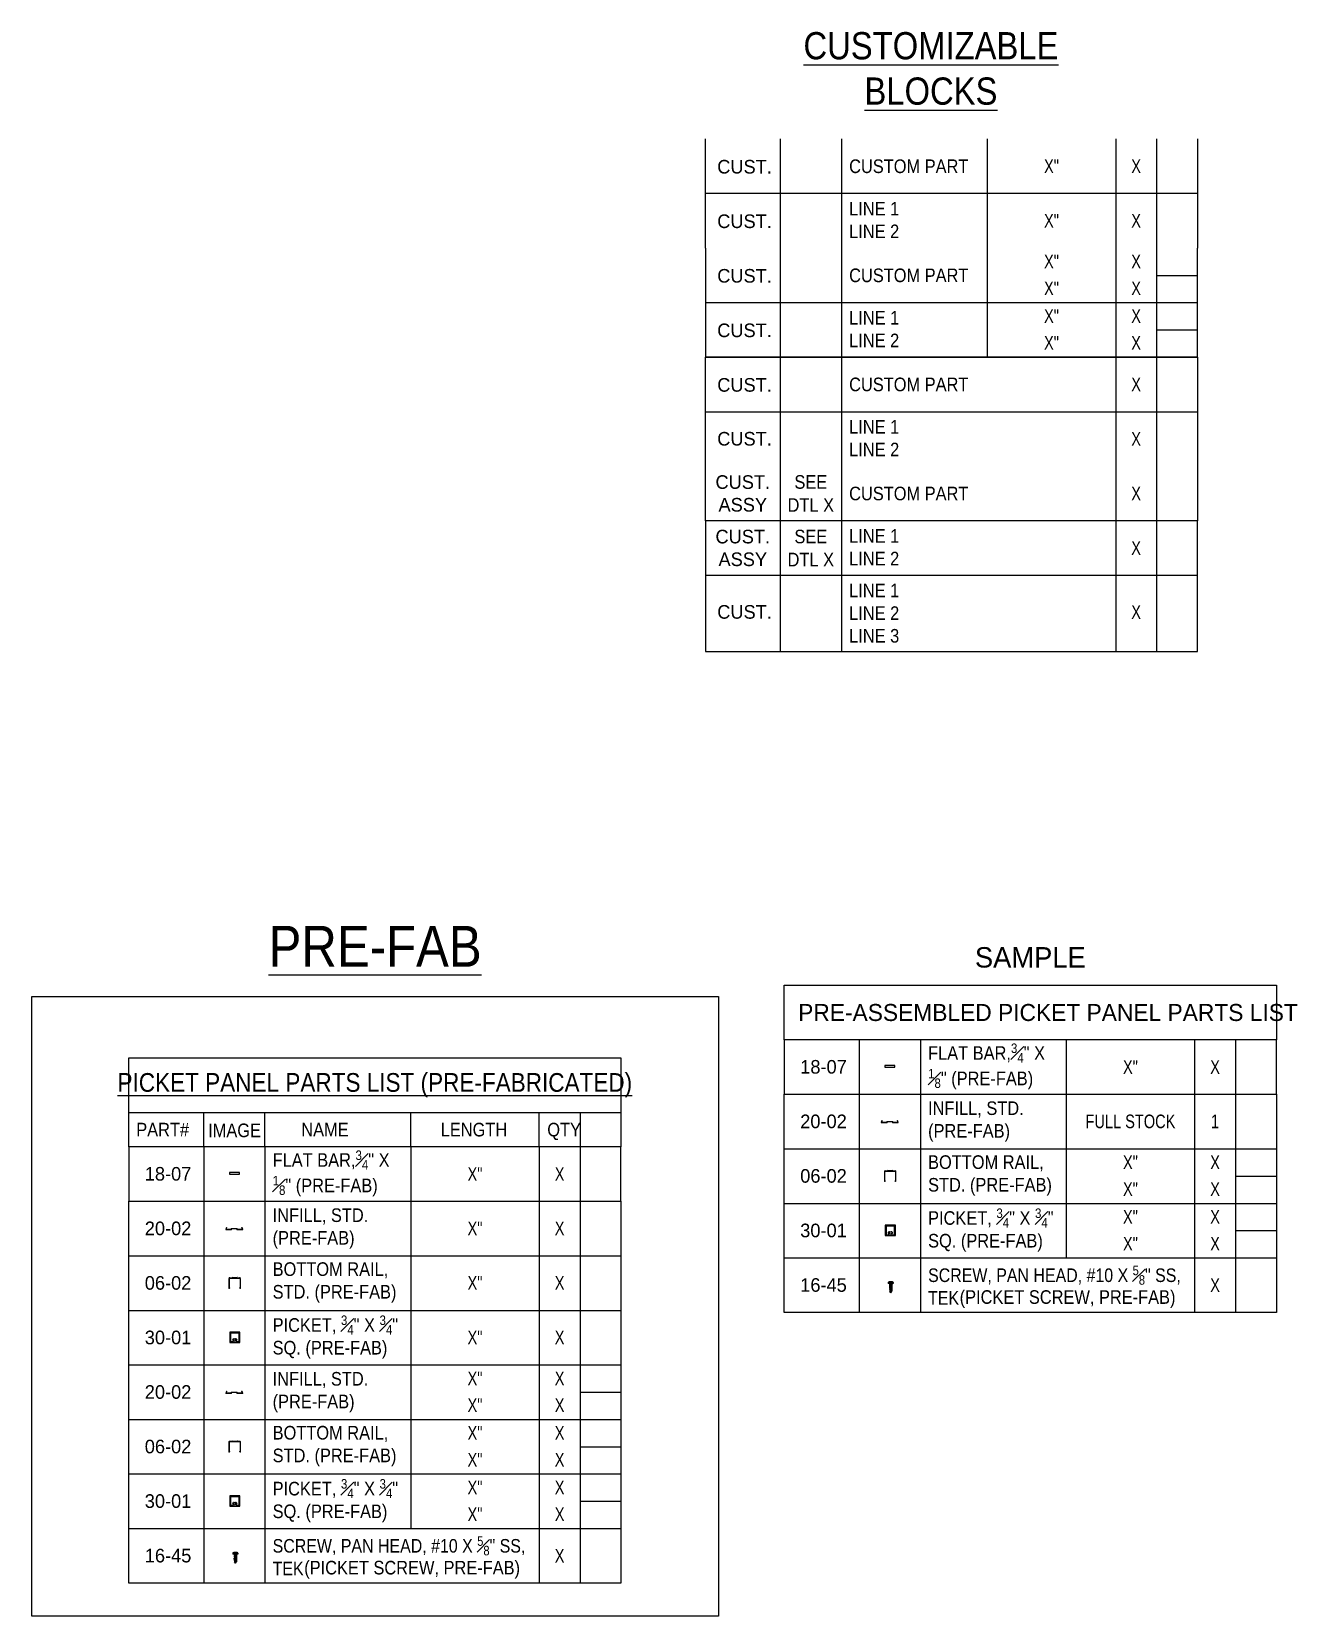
# Model space of a CAD drawing. Header units: inches. Extents: x -333 to 1223, y -450 to 45.
# Drawn here: x 581.6 to 767.4, y -435.5 to -202.7 of the extents above; entities that cross this region are included whole.
import ezdxf
from ezdxf.enums import TextEntityAlignment as Align

# ---------------------------------------------------------------- set-up
doc = ezdxf.new("R2010")
doc.units = ezdxf.units.IN
doc.header["$MEASUREMENT"] = 0
doc.layers.get('Defpoints').update_dxf_attribs({"color": 85})
doc.layers.add('NOTES', color=7, linetype='Continuous')
doc.layers.add('PL', color=252, linetype='Continuous')
doc.styles.add('Schedule', font='GOTHIC.TTF', dxfattribs={"width": 0.9})

# ---------------------------------------------------------------- blocks, each defined once
blk = doc.blocks.new('CUST-1')
for p, q in [((0, -8.01), (0, 0)), ((10.99, 0), (10.99, -8.01)), ((19.99, 0), (19.99, -8.01)), ((41.4, 0), (41.4, -8.01)), ((60.27, 0), (60.27, -8.01)), ((66.27, 0), (66.27, -8.01)), ((72.27, 0), (72.27, -8.01)), ((72.27, -8.01), (0, -8.01))]:
    blk.add_line(p, q)
at = {"layer": 'NOTES', "style": 'Schedule'}
blk.add_text('CUST.', height=2, dxfattribs=at).set_placement((5.76, -4.08), align=Align.MIDDLE_CENTER)
at = {"layer": 'NOTES', "style": 'Schedule', "width": 0.9}
blk.add_attdef('CUST.', text='', height=2, dxfattribs=at).set_placement((21.12, -4.01), align=Align.MIDDLE_LEFT)
at = {"layer": 'NOTES', "style": 'Schedule', "width": 0.8}
for tag, p in [('X', (50.84, -4.01)), ('W', (63.27, -4.01))]:
    blk.add_attdef(tag, text='', height=2, dxfattribs=at).set_placement(p, align=Align.MIDDLE_CENTER)
blk = doc.blocks.new('CUST-3')
for p, q in [((10.99, 0), (10.99, -8.01)), ((19.99, 0), (19.99, -8.01)), ((41.4, 0), (41.4, -8.01)), ((60.27, 0), (60.27, -8.01)), ((66.27, 0), (66.27, -8.01)), ((66.27, -4.01), (72.27, -4.01))]:
    blk.add_line(p, q)
blk.add_lwpolyline([(0, 0), (0, -8.01), (72.27, -8.01), (72.27, 0)])
at = {"layer": 'NOTES', "style": 'Schedule'}
blk.add_text('CUST.', height=2, dxfattribs=at).set_placement((5.76, -4.08), align=Align.MIDDLE_CENTER)
at = {"layer": 'NOTES', "style": 'Schedule', "width": 0.8}
for tag, p in [('X', (50.84, -1.98)), ('W', (63.27, -1.98)), ('Z', (50.84, -5.92)), ('Y', (63.27, -5.92))]:
    blk.add_attdef(tag, text='', height=2, dxfattribs=at).set_placement(p, align=Align.MIDDLE_CENTER)
at = {"layer": 'NOTES', "style": 'Schedule', "width": 0.9}
blk.add_attdef('CUST.', text='', height=2, dxfattribs=at).set_placement((21.12, -4.01), align=Align.MIDDLE_LEFT)
blk = doc.blocks.new('CUST-4')
for p, q in [((10.99, 0), (10.99, -8.01)), ((19.99, 0), (19.99, -8.01)), ((41.4, 0), (41.4, -8.01)), ((60.27, 0), (60.27, -8.01)), ((66.27, 0), (66.27, -8.01)), ((66.27, -4.01), (72.27, -4.01))]:
    blk.add_line(p, q)
blk.add_lwpolyline([(0, 0), (0, -8.01), (72.27, -8.01), (72.27, 0)])
at = {"layer": 'NOTES', "style": 'Schedule'}
blk.add_text('CUST.', height=2, dxfattribs=at).set_placement((5.76, -4.08), align=Align.MIDDLE_CENTER)
at = {"layer": 'NOTES', "style": 'Schedule', "width": 0.9}
for tag, p in [('LINE1', (21.12, -2.23)), ('LINE2', (21.12, -5.56))]:
    blk.add_attdef(tag, text='', height=2, dxfattribs=at).set_placement(p, align=Align.MIDDLE_LEFT)
at = {"layer": 'NOTES', "style": 'Schedule', "width": 0.8}
for tag, p in [('X', (50.84, -1.98)), ('W', (63.27, -1.98)), ('Z', (50.84, -5.92)), ('Y', (63.27, -5.92))]:
    blk.add_attdef(tag, text='', height=2, dxfattribs=at).set_placement(p, align=Align.MIDDLE_CENTER)
blk = doc.blocks.new('CUST-2')
for p, q in [((72.27, 0), (0, 0)), ((0, -8.01), (0, 0)), ((10.99, 0), (10.99, -8.01)), ((19.99, 0), (19.99, -8.01)), ((41.4, 0), (41.4, -8.01)), ((60.27, 0), (60.27, -8.01)), ((66.27, 0), (66.27, -8.01)), ((72.27, 0), (72.27, -8.01))]:
    blk.add_line(p, q)
at = {"layer": 'NOTES', "style": 'Schedule'}
blk.add_text('CUST.', height=2, dxfattribs=at).set_placement((5.76, -4.08), align=Align.MIDDLE_CENTER)
at = {"layer": 'NOTES', "style": 'Schedule', "width": 0.9}
for tag, p in [('LINE1', (21.12, -2.23)), ('LINE2', (21.12, -5.56))]:
    blk.add_attdef(tag, text='', height=2, dxfattribs=at).set_placement(p, align=Align.MIDDLE_LEFT)
at = {"layer": 'NOTES', "style": 'Schedule', "width": 0.8}
for tag, p in [('LEN', (50.84, -4.01)), ('QTY', (63.27, -4.01))]:
    blk.add_attdef(tag, text='', height=2, dxfattribs=at).set_placement(p, align=Align.MIDDLE_CENTER)
blk = doc.blocks.new('CUST-6')
for p, q in [((10.99, 0), (10.99, -8.01)), ((19.99, 0), (19.99, -8.01)), ((60.27, 0), (60.27, -8.01)), ((66.27, 0), (66.27, -8.01))]:
    blk.add_line(p, q)
blk.add_lwpolyline([(0, -8.01), (0, 0), (72.27, 0), (72.27, -8.01)])
at = {"layer": 'NOTES', "style": 'Schedule'}
blk.add_text('CUST.', height=2, dxfattribs=at).set_placement((5.76, -3.98), align=Align.MIDDLE_CENTER)
at = {"layer": 'NOTES', "style": 'Schedule', "width": 0.9}
for tag, p in [('LINE1', (21.12, -2.23)), ('LINE2', (21.12, -5.56))]:
    blk.add_attdef(tag, text='', height=2, dxfattribs=at).set_placement(p, align=Align.MIDDLE_LEFT)
at = {"layer": 'NOTES', "style": 'Schedule', "width": 0.8}
blk.add_attdef('QTY', text='', height=2, dxfattribs=at).set_placement((63.27, -4.01), align=Align.MIDDLE_CENTER)
blk = doc.blocks.new('CUST-5')
for p, q in [((72.27, 0), (0, 0)), ((0, -8.01), (0, 0)), ((10.99, 0), (10.99, -8.01)), ((19.99, 0), (19.99, -8.01)), ((60.27, 0), (60.27, -8.01)), ((66.27, 0), (66.27, -8.01)), ((72.27, 0), (72.27, -8.01))]:
    blk.add_line(p, q)
at = {"layer": 'NOTES', "style": 'Schedule'}
blk.add_text('CUST.', height=2, dxfattribs=at).set_placement((5.76, -4.08), align=Align.MIDDLE_CENTER)
at = {"layer": 'NOTES', "style": 'Schedule', "width": 0.9}
blk.add_attdef('DESC.', text='', height=2, dxfattribs=at).set_placement((21.12, -4.01), align=Align.MIDDLE_LEFT)
at = {"layer": 'NOTES', "style": 'Schedule', "width": 0.8}
blk.add_attdef('QTY', text='', height=2, dxfattribs=at).set_placement((63.27, -4.01), align=Align.MIDDLE_CENTER)
blk = doc.blocks.new('CUSTOM-ASSY-1')
for p, q in [((0, -8.01), (0, 0)), ((10.99, 0), (10.99, -8.01)), ((19.99, 0), (19.99, -8.01)), ((60.27, 0), (60.27, -8.01)), ((66.27, 0), (66.27, -8.01)), ((72.27, 0), (72.27, -8.01)), ((72.27, -8.01), (0, -8.01))]:
    blk.add_line(p, q)
at = {"layer": 'NOTES', "char_height": 2, "attachment_point": 5, "style": 'Schedule'}
for s, insert, width in [('{\\W1;CUST. ASSY}', (5.5, -4.01), 10.9931), ('SEE', (15.49, -2.33), 9)]:
    blk.add_mtext(s, dxfattribs=dict(at, insert=insert, width=width))
at = {"layer": 'NOTES', "style": 'Schedule', "width": 0.9}
blk.add_attdef('CUST.', text='', height=2, dxfattribs=at).set_placement((21.12, -4.01), align=Align.MIDDLE_LEFT)
at = {"layer": 'NOTES', "style": 'Schedule'}
for tag, width, p in [('X', 0.8, (63.27, -4.01)), ('DTL', 0.9, (15.49, -5.7))]:
    blk.add_attdef(tag, text='', height=2, dxfattribs=dict(at, width=width)).set_placement(p, align=Align.MIDDLE_CENTER)
blk = doc.blocks.new('CUSTOM-ASSY-2')
for p, q in [((10.99, 0), (10.99, -8.01)), ((19.99, 0), (19.99, -8.01)), ((60.27, 0), (60.27, -8.01)), ((66.27, 0), (66.27, -8.01))]:
    blk.add_line(p, q)
blk.add_lwpolyline([(0, 0), (0, -8.01), (72.27, -8.01), (72.27, 0)])
at = {"layer": 'NOTES', "char_height": 2, "attachment_point": 5, "style": 'Schedule'}
for s, insert, width in [('{\\W1;CUST. ASSY}', (5.5, -4.01), 10.9931), ('SEE', (15.49, -2.33), 9)]:
    blk.add_mtext(s, dxfattribs=dict(at, insert=insert, width=width))
at = {"layer": 'NOTES', "style": 'Schedule', "width": 0.9}
for tag, p in [('LINE1', (21.12, -2.23)), ('LINE2', (21.12, -5.56))]:
    blk.add_attdef(tag, text='', height=2, dxfattribs=at).set_placement(p, align=Align.MIDDLE_LEFT)
at = {"layer": 'NOTES', "style": 'Schedule'}
for tag, width, p in [('X', 0.8, (63.27, -4.01)), ('DTL', 0.9, (15.49, -5.7))]:
    blk.add_attdef(tag, text='', height=2, dxfattribs=dict(at, width=width)).set_placement(p, align=Align.MIDDLE_CENTER)
blk = doc.blocks.new('CUST-7_3 LINES')
for p, q in [((10.99, 0), (10.99, -11.19)), ((19.99, 0), (19.99, -11.19)), ((60.27, 0), (60.27, -11.19)), ((66.27, 0), (66.27, -11.19))]:
    blk.add_line(p, q)
blk.add_lwpolyline([(0, 0), (0, -11.19), (72.27, -11.19), (72.27, 0)])
at = {"layer": 'NOTES', "style": 'Schedule'}
blk.add_text('CUST.', height=2, dxfattribs=at).set_placement((5.76, -5.38), align=Align.MIDDLE_CENTER)
at = {"layer": 'NOTES', "style": 'Schedule', "width": 0.9}
for tag, p in [('LINE1', (21.12, -2.23)), ('LINE2', (21.12, -5.56)), ('LINE3', (21.12, -8.89))]:
    blk.add_attdef(tag, text='', height=2, dxfattribs=at).set_placement(p, align=Align.MIDDLE_LEFT)
at = {"layer": 'NOTES', "style": 'Schedule', "width": 0.8}
blk.add_attdef('X', text='', height=2, dxfattribs=at).set_placement((63.27, -5.41), align=Align.MIDDLE_CENTER)
blk = doc.blocks.new('06-02-BLOCK-2-PRE-FAB')
for p, q in [((10.99, 0), (10.99, -8.01)), ((19.99, 0), (19.99, -8.01)), ((41.4, 0), (41.4, -8.01)), ((60.27, 0), (60.27, -8.01)), ((66.27, 0), (66.27, -8.01)), ((66.27, -4.01), (72.27, -4.01))]:
    blk.add_line(p, q)
blk.add_lwpolyline([(0, -8.01), (0, 0), (72.27, 0), (72.27, -8.01)])
at = {"lineweight": 0}
blk.add_lwpolyline([(15.18, -3.18, -0.414214), (15.17, -3.17), (15.17, -3.13, 0.472266), (15.16, -3.12), (14.8, -3.19, 0.358451), (14.7, -3.31), (14.7, -4.05), (14.71, -4.06), (14.7, -4.08), (14.7, -4.81), (14.76, -4.81, 0.57735), (14.77, -4.8), (14.75, -4.77, -0.57735), (14.76, -4.75), (14.82, -4.75, 1), (14.82, -4.7), (14.78, -4.7, -0.414214), (14.77, -4.69), (14.77, -3.32, -0.414214), (14.78, -3.31), (16.33, -3.31), (16.33, -4.69, -0.414214), (16.32, -4.7), (16.28, -4.7, 1), (16.28, -4.75), (16.34, -4.75, -0.57735), (16.35, -4.77), (16.33, -4.8, 0.57735), (16.34, -4.81), (16.4, -4.81), (16.4, -4.08), (16.39, -4.06), (16.4, -4.05), (16.4, -3.31, 0.358451), (16.3, -3.19), (15.94, -3.12, 0.472266), (15.93, -3.13), (15.93, -3.17, -0.414214), (15.92, -3.18)], format="xyb", close=True, dxfattribs=at)
at = {"layer": 'NOTES', "style": 'Schedule'}
blk.add_text('06-02', height=2, dxfattribs=at).set_placement((5.76, -3.98), align=Align.MIDDLE_CENTER)
at = {"layer": 'NOTES', "insert": (21.12, -3.92), "char_height": 2, "width": 20.2828, "attachment_point": 4, "style": 'Schedule'}
blk.add_mtext('BOTTOM RAIL, STD. (PRE-FAB)', dxfattribs=at)
at = {"layer": 'NOTES', "style": 'Schedule', "width": 0.8}
for tag, p in [('LEN', (50.84, -1.98)), ('QTY', (63.27, -1.98)), ('LEN2', (50.84, -5.92)), ('QTY2', (63.27, -5.92))]:
    blk.add_attdef(tag, text='', height=2, dxfattribs=at).set_placement(p, align=Align.MIDDLE_CENTER)
blk = doc.blocks.new('30-01-BLOCK-2-PRE-FAB')
for p, q in [((10.99, 0), (10.99, -8.01)), ((19.99, 0), (19.99, -8.01)), ((41.4, 0), (41.4, -8.01)), ((60.27, 0), (60.27, -8.01)), ((66.27, 0), (66.27, -8.01)), ((66.27, -4.01), (72.27, -4.01))]:
    blk.add_line(p, q)
blk.add_lwpolyline([(0, -8.01), (0, 0), (72.27, 0), (72.27, -8.01)])
blk.add_lwpolyline([(16.32, -4.72), (16.32, -3.22), (14.82, -3.22), (14.82, -4.72)], close=True)
blk.add_lwpolyline([(15.77, -4.54, 0.652605), (15.8, -4.6), (16.2, -4.6), (16.2, -3.34), (14.94, -3.34), (14.94, -4.6), (15.33, -4.6, 0.652605), (15.36, -4.54, -0.404215), (15.37, -4.15, -1), (15.45, -4.23, 2.445695), (15.68, -4.23, -1), (15.76, -4.15, -0.404215)], format="xyb", close=True)
at = {"layer": 'NOTES', "style": 'Schedule'}
blk.add_text('30-01', height=2, dxfattribs=at).set_placement((5.76, -3.98), align=Align.MIDDLE_CENTER)
at = {"layer": 'NOTES', "insert": (21.12, -3.92), "char_height": 2, "width": 20.2828, "attachment_point": 4, "style": 'Schedule'}
blk.add_mtext('\\A1;PICKET, {\\H0.7x;\\S3#4;\\H1.4286x;" X \\H0.7x;\\S3#4;\\H1.4286x;" SQ. (PRE-FAB)}', dxfattribs=at)
at = {"layer": 'NOTES', "style": 'Schedule', "width": 0.8}
for tag, p in [('LEN', (50.84, -1.98)), ('QTY', (63.27, -1.98)), ('LEN2', (50.84, -5.92)), ('QTY2', (63.27, -5.92))]:
    blk.add_attdef(tag, text='', height=2, dxfattribs=at).set_placement(p, align=Align.MIDDLE_CENTER)
blk = doc.blocks.new('18-07-BLOCK-1-PRE-FAB')
for p, q in [((10.99, 0), (10.99, -8.01)), ((19.99, 0), (19.99, -8.01)), ((41.4, 0), (41.4, -8.01)), ((60.27, 0), (60.27, -8.01)), ((66.27, 0), (66.27, -8.01))]:
    blk.add_line(p, q)
blk.add_lwpolyline([(72.27, -8.01), (72.27, 0), (0, 0), (0, -8.01)])
blk.add_lwpolyline([(14.76, -4.04), (16.26, -4.04), (16.26, -3.79), (14.76, -3.79)], close=True)
at = {"layer": 'NOTES', "style": 'Schedule'}
blk.add_text('18-07', height=2, dxfattribs=at).set_placement((5.76, -3.98), align=Align.MIDDLE_CENTER)
at = {"layer": 'NOTES', "insert": (21.12, -3.92), "char_height": 2, "width": 20.2828, "attachment_point": 4, "style": 'Schedule'}
blk.add_mtext('\\A1;FLAT BAR,{\\H0.7x;\\S3#4;\\H1.4286x;" X \\H0.7x;\\S1#8;\\H1.4286x;" (PRE-FAB)}', dxfattribs=at)
at = {"layer": 'NOTES', "style": 'Schedule', "width": 0.8}
for tag, p in [('LEN', (50.84, -4.01)), ('QTY', (63.27, -4.01))]:
    blk.add_attdef(tag, text='', height=2, dxfattribs=at).set_placement(p, align=Align.MIDDLE_CENTER)
blk = doc.blocks.new('20-02-BLOCK-2-PRE-FAB')
for p, q in [((10.99, 0), (10.99, -8.01)), ((19.99, 0), (19.99, -8.01)), ((41.4, 0), (41.4, -8.01)), ((60.27, 0), (60.27, -8.01)), ((66.27, 0), (66.27, -8.01)), ((66.27, -4.01), (72.27, -4.01))]:
    blk.add_line(p, q)
blk.add_lwpolyline([(0, -8.01), (0, 0), (72.27, 0), (72.27, -8.01)])
at = {"lineweight": 0}
blk.add_lwpolyline([(14.36, -3.99, -0.131652), (14.36, -3.98), (14.4, -3.91, 0.57735), (14.37, -3.87), (14.37, -3.87, 0.267949), (14.35, -3.88), (14.25, -4.05, 0.131652), (14.25, -4.06), (14.25, -4.06, 0.414214), (14.26, -4.07), (14.27, -4.07, -0.414214), (14.3, -4.1), (14.3, -4.1, -0.414214), (14.27, -4.13), (14.26, -4.13, 0.414214), (14.23, -4.16), (14.23, -4.16, 0.414214), (14.26, -4.19), (15.09, -4.19, 0.414214), (15.1, -4.18), (15.1, -4.07, -0.414214), (15.11, -4.06), (15.47, -4.06), (15.48, -4.05), (15.47, -4.06), (15.48, -4.05), (15.5, -4.06), (15.48, -4.05), (15.5, -4.06), (15.86, -4.06, -0.414214), (15.87, -4.07), (15.87, -4.18, 0.414214), (15.88, -4.19), (16.71, -4.19, 0.414214), (16.74, -4.16), (16.74, -4.16, 0.414214), (16.71, -4.13), (16.7, -4.13, -0.414214), (16.67, -4.1), (16.67, -4.1, -0.414214), (16.7, -4.07), (16.71, -4.07, 0.414214), (16.72, -4.06), (16.72, -4.06, 0.131652), (16.72, -4.05), (16.62, -3.88, 0.267949), (16.6, -3.87), (16.59, -3.87, 0.57735), (16.57, -3.91), (16.61, -3.98, -0.127612), (16.61, -3.99), (16.61, -4.11, -0.414214), (16.6, -4.12), (15.94, -4.12, -0.414214), (15.93, -4.11), (15.93, -4, 0.414214), (15.92, -3.99), (15.41, -3.99), (15.41, -3.99, 1), (15.4, -3.99), (15.4, -3.99, 1), (15.39, -3.99), (15.39, -3.99), (15.05, -3.99, 0.414214), (15.04, -4), (15.04, -4.11, -0.414214), (15.03, -4.12), (14.37, -4.12, -0.414214), (14.36, -4.11), (14.36, -3.99, -0.131652), (14.36, -3.98)], format="xyb", dxfattribs=at)
at = {"layer": 'NOTES', "style": 'Schedule'}
blk.add_text('20-02', height=2, dxfattribs=at).set_placement((5.76, -3.98), align=Align.MIDDLE_CENTER)
at = {"layer": 'NOTES', "insert": (21.12, -4.01), "char_height": 2, "width": 16.7068, "attachment_point": 4, "style": 'Schedule'}
blk.add_mtext('INFILL, STD. (PRE-FAB)', dxfattribs=at)
at = {"layer": 'NOTES', "style": 'Schedule', "width": 0.8}
for tag, p in [('LEN', (50.84, -1.98)), ('QTY', (63.27, -1.98)), ('LEN2', (50.84, -5.92)), ('QTY2', (63.27, -5.92))]:
    blk.add_attdef(tag, text='', height=2, dxfattribs=at).set_placement(p, align=Align.MIDDLE_CENTER)
blk = doc.blocks.new('20-02-BLOCK-1-PRE-FAB')
for p, q in [((10.99, 0), (10.99, -8.01)), ((19.99, 0), (19.99, -8.01)), ((41.4, 0), (41.4, -8.01)), ((60.27, 0), (60.27, -8.01)), ((66.27, 0), (66.27, -8.01))]:
    blk.add_line(p, q)
blk.add_lwpolyline([(0, -8.01), (0, 0), (72.27, 0), (72.27, -8.01)])
at = {"lineweight": 0}
blk.add_lwpolyline([(14.36, -3.99, -0.131652), (14.36, -3.98), (14.4, -3.91, 0.57735), (14.37, -3.87), (14.37, -3.87, 0.267949), (14.35, -3.88), (14.25, -4.05, 0.131652), (14.25, -4.06), (14.25, -4.06, 0.414214), (14.26, -4.07), (14.27, -4.07, -0.414214), (14.3, -4.1), (14.3, -4.1, -0.414214), (14.27, -4.13), (14.26, -4.13, 0.414214), (14.23, -4.16), (14.23, -4.16, 0.414214), (14.26, -4.19), (15.09, -4.19, 0.414214), (15.1, -4.18), (15.1, -4.07, -0.414214), (15.11, -4.06), (15.47, -4.06), (15.48, -4.05), (15.47, -4.06), (15.48, -4.05), (15.5, -4.06), (15.48, -4.05), (15.5, -4.06), (15.86, -4.06, -0.414214), (15.87, -4.07), (15.87, -4.18, 0.414214), (15.88, -4.19), (16.71, -4.19, 0.414214), (16.74, -4.16), (16.74, -4.16, 0.414214), (16.71, -4.13), (16.7, -4.13, -0.414214), (16.67, -4.1), (16.67, -4.1, -0.414214), (16.7, -4.07), (16.71, -4.07, 0.414214), (16.72, -4.06), (16.72, -4.06, 0.131652), (16.72, -4.05), (16.62, -3.88, 0.267949), (16.6, -3.87), (16.59, -3.87, 0.57735), (16.57, -3.91), (16.61, -3.98, -0.127612), (16.61, -3.99), (16.61, -4.11, -0.414214), (16.6, -4.12), (15.94, -4.12, -0.414214), (15.93, -4.11), (15.93, -4, 0.414214), (15.92, -3.99), (15.41, -3.99), (15.41, -3.99, 1), (15.4, -3.99), (15.4, -3.99, 1), (15.39, -3.99), (15.39, -3.99), (15.05, -3.99, 0.414214), (15.04, -4), (15.04, -4.11, -0.414214), (15.03, -4.12), (14.37, -4.12, -0.414214), (14.36, -4.11), (14.36, -3.99, -0.131652), (14.36, -3.98)], format="xyb", dxfattribs=at)
at = {"layer": 'NOTES', "style": 'Schedule'}
blk.add_text('20-02', height=2, dxfattribs=at).set_placement((5.76, -3.98), align=Align.MIDDLE_CENTER)
at = {"layer": 'NOTES', "insert": (21.12, -4.01), "char_height": 2, "width": 16.7068, "attachment_point": 4, "style": 'Schedule'}
blk.add_mtext('INFILL, STD. (PRE-FAB)', dxfattribs=at)
at = {"layer": 'NOTES', "style": 'Schedule', "width": 0.8}
for tag, p in [('LEN', (50.84, -3.98)), ('QTY', (63.27, -3.98))]:
    blk.add_attdef(tag, text='', height=2, dxfattribs=at).set_placement(p, align=Align.MIDDLE_CENTER)
blk = doc.blocks.new('06-02-BLOCK-1-PRE-FAB')
for p, q in [((10.99, 0), (10.99, -8.01)), ((19.99, 0), (19.99, -8.01)), ((41.4, 0), (41.4, -8.01)), ((60.27, 0), (60.27, -8.01)), ((66.27, 0), (66.27, -8.01))]:
    blk.add_line(p, q)
blk.add_lwpolyline([(0, -8.01), (0, 0), (72.27, 0), (72.27, -8.01)])
at = {"lineweight": 0}
blk.add_lwpolyline([(15.18, -3.18, -0.414214), (15.17, -3.17), (15.17, -3.13, 0.472266), (15.16, -3.12), (14.8, -3.19, 0.358451), (14.7, -3.31), (14.7, -4.05), (14.71, -4.06), (14.7, -4.08), (14.7, -4.81), (14.76, -4.81, 0.57735), (14.77, -4.8), (14.75, -4.77, -0.57735), (14.76, -4.75), (14.82, -4.75, 1), (14.82, -4.7), (14.78, -4.7, -0.414214), (14.77, -4.69), (14.77, -3.32, -0.414214), (14.78, -3.31), (16.33, -3.31), (16.33, -4.69, -0.414214), (16.32, -4.7), (16.28, -4.7, 1), (16.28, -4.75), (16.34, -4.75, -0.57735), (16.35, -4.77), (16.33, -4.8, 0.57735), (16.34, -4.81), (16.4, -4.81), (16.4, -4.08), (16.39, -4.06), (16.4, -4.05), (16.4, -3.31, 0.358451), (16.3, -3.19), (15.94, -3.12, 0.472266), (15.93, -3.13), (15.93, -3.17, -0.414214), (15.92, -3.18)], format="xyb", close=True, dxfattribs=at)
at = {"layer": 'NOTES', "style": 'Schedule'}
blk.add_text('06-02', height=2, dxfattribs=at).set_placement((5.76, -3.98), align=Align.MIDDLE_CENTER)
at = {"layer": 'NOTES', "insert": (21.12, -3.92), "char_height": 2, "width": 20.2828, "attachment_point": 4, "style": 'Schedule'}
blk.add_mtext('BOTTOM RAIL, STD. (PRE-FAB)', dxfattribs=at)
at = {"layer": 'NOTES', "style": 'Schedule', "width": 0.8}
for tag, p in [('LEN', (50.84, -3.98)), ('QTY', (63.27, -3.98))]:
    blk.add_attdef(tag, text='', height=2, dxfattribs=at).set_placement(p, align=Align.MIDDLE_CENTER)
blk = doc.blocks.new('30-01-BLOCK-1-PRE-FAB')
for p, q in [((10.99, 0), (10.99, -8.01)), ((19.99, 0), (19.99, -8.01)), ((41.4, 0), (41.4, -8.01)), ((60.27, 0), (60.27, -8.01)), ((66.27, 0), (66.27, -8.01))]:
    blk.add_line(p, q)
blk.add_lwpolyline([(0, -8.01), (0, 0), (72.27, 0), (72.27, -8.01)])
blk.add_lwpolyline([(16.32, -4.72), (16.32, -3.22), (14.82, -3.22), (14.82, -4.72)], close=True)
blk.add_lwpolyline([(15.77, -4.54, 0.652605), (15.8, -4.6), (16.2, -4.6), (16.2, -3.34), (14.94, -3.34), (14.94, -4.6), (15.33, -4.6, 0.652605), (15.36, -4.54, -0.404215), (15.37, -4.15, -1), (15.45, -4.23, 2.445695), (15.68, -4.23, -1), (15.76, -4.15, -0.404215)], format="xyb", close=True)
at = {"layer": 'NOTES', "style": 'Schedule'}
blk.add_text('30-01', height=2, dxfattribs=at).set_placement((5.76, -3.98), align=Align.MIDDLE_CENTER)
at = {"layer": 'NOTES', "insert": (21.12, -3.92), "char_height": 2, "width": 20.2828, "attachment_point": 4, "style": 'Schedule'}
blk.add_mtext('\\A1;PICKET, {\\H0.7x;\\S3#4;\\H1.4286x;" X \\H0.7x;\\S3#4;\\H1.4286x;" SQ. (PRE-FAB)}', dxfattribs=at)
at = {"layer": 'NOTES', "style": 'Schedule', "width": 0.8}
for tag, p in [('LEN', (50.84, -3.98)), ('QTY', (63.27, -3.98))]:
    blk.add_attdef(tag, text='', height=2, dxfattribs=at).set_placement(p, align=Align.MIDDLE_CENTER)
blk = doc.blocks.new('16-45-BLOCK-1')
for p, q in [((10.99, 0), (10.99, -8.01)), ((19.99, 0), (19.99, -8.01)), ((60.27, 0), (60.27, -8.01)), ((66.27, 0), (66.27, -8.01)), ((15.28, -3.6), (16.01, -3.6)), ((15.28, -3.6), (15.28, -3.77)), ((16.01, -3.77), (15.28, -3.77)), ((15.99, -3.57), (15.3, -3.57)), ((15.46, -3.77), (15.51, -3.8)), ((15.51, -3.8), (15.51, -3.77)), ((15.51, -3.8), (15.51, -3.86)), ((15.51, -3.92), (15.51, -3.98)), ((15.51, -4.04), (15.51, -4.1)), ((15.51, -4.16), (15.51, -4.22)), ((15.51, -4.28), (15.51, -4.34)), ((15.51, -4.4), (15.51, -4.46)), ((15.51, -4.52), (15.51, -4.58)), ((15.51, -4.64), (15.51, -4.91)), ((15.52, -3.51), (15.52, -3.5)), ((15.77, -3.5), (15.77, -3.51)), ((15.79, -3.77), (15.79, -3.8)), ((15.79, -3.86), (15.79, -3.92)), ((15.79, -3.98), (15.79, -4.05)), ((15.79, -4.1), (15.79, -4.17)), ((15.79, -4.22), (15.79, -4.29)), ((15.79, -4.34), (15.79, -4.41)), ((15.79, -4.46), (15.79, -4.53)), ((15.79, -4.58), (15.79, -4.65)), ((16.01, -3.6), (16.01, -3.77)), ((15.59, -4.91), (15.51, -4.91)), ((15.65, -5.11), (15.51, -4.91)), ((15.59, -4.91), (15.65, -5.11)), ((15.65, -5.11), (15.65, -4.67)), ((15.65, -5.11), (15.77, -4.91)), ((15.65, -5.11), (15.79, -4.91)), ((15.79, -4.91), (15.77, -4.91)), ((15.79, -4.69), (15.79, -4.91))]:
    blk.add_line(p, q)
blk.add_lwpolyline([(0, -8.01), (0, 0), (72.27, 0), (72.27, -8.01)], close=True)
for centre, radius, start, end in [((15.32, -3.6), 0.04, 114.5817, 180), ((15.65, -4.32), 0.826, 98.7033, 114.5817), ((15.65, -4.32), 0.817, 90, 98.8055), ((15.65, -4.32), 0.817, 81.1945, 90), ((15.65, -4.32), 0.826, 65.4183, 81.2967), ((15.97, -3.6), 0.04, 0, 65.4183)]:
    blk.add_arc(centre, radius, start, end)
for points, weights, degree in [([(15.46, -3.77), (15.46, -3.77), (15.46, -3.77)], [1, 0.977640252472, 0.962743984196], 2), ([(15.64, -4.71), (15.62, -4.77), (15.61, -4.84), (15.59, -4.91)], [1, 0.991735716895, 0.991735716895, 1], 3), ([(15.65, -4.67), (15.65, -4.68), (15.64, -4.69), (15.64, -4.7)], [1, 0.999833661376, 0.999833661376, 1], 3), ([(15.69, -4.69), (15.68, -4.68), (15.66, -4.67), (15.65, -4.67)], [1, 0.995504526106, 0.995504526106, 1], 3), ([(15.65, -4.67), (15.65, -4.67), (15.65, -4.67), (15.65, -4.67)], [1, 0.999830949841, 0.999830949841, 1], 3), ([(15.65, -4.67), (15.65, -4.67), (15.65, -4.67), (15.65, -4.67)], [1, 0.999999933557, 0.999999933557, 1], 3), ([(15.77, -4.91), (15.76, -4.82), (15.73, -4.75), (15.7, -4.71)], [1, 0.959782211939, 0.959782211939, 1], 3)]:
    blk.add_rational_spline(points, weights, degree=degree)
for points in [[(15.51, -3.8), (15.49, -3.79), (15.48, -3.78), (15.46, -3.77)], [(15.46, -3.89), (15.48, -3.88), (15.49, -3.87), (15.51, -3.86)], [(15.51, -3.92), (15.49, -3.91), (15.48, -3.9), (15.46, -3.9)], [(15.46, -4.01), (15.48, -4), (15.49, -3.99), (15.51, -3.98)], [(15.51, -4.04), (15.49, -4.04), (15.48, -4.03), (15.46, -4.02)], [(15.46, -4.13), (15.48, -4.12), (15.49, -4.11), (15.51, -4.1)], [(15.51, -4.16), (15.49, -4.16), (15.48, -4.15), (15.46, -4.14)], [(15.46, -4.25), (15.48, -4.24), (15.49, -4.23), (15.51, -4.22)], [(15.51, -4.28), (15.49, -4.28), (15.48, -4.27), (15.46, -4.26)], [(15.46, -4.37), (15.48, -4.36), (15.49, -4.35), (15.51, -4.34)], [(15.51, -4.4), (15.49, -4.4), (15.48, -4.39), (15.46, -4.38)], [(15.46, -4.49), (15.48, -4.48), (15.49, -4.47), (15.51, -4.46)], [(15.51, -4.52), (15.49, -4.52), (15.48, -4.51), (15.46, -4.5)], [(15.46, -4.61), (15.48, -4.6), (15.49, -4.59), (15.51, -4.58)], [(15.51, -4.64), (15.49, -4.64), (15.48, -4.63), (15.46, -4.62)], [(15.83, -3.84), (15.82, -3.84), (15.8, -3.85), (15.78, -3.86)], [(15.83, -3.96), (15.82, -3.97), (15.8, -3.98), (15.78, -3.99)], [(15.83, -4.08), (15.82, -4.09), (15.8, -4.1), (15.78, -4.11)], [(15.83, -4.2), (15.82, -4.21), (15.8, -4.22), (15.78, -4.23)], [(15.83, -4.32), (15.82, -4.33), (15.8, -4.34), (15.78, -4.35)], [(15.83, -4.44), (15.82, -4.45), (15.8, -4.46), (15.78, -4.47)], [(15.83, -4.56), (15.82, -4.57), (15.8, -4.58), (15.78, -4.59)], [(15.79, -3.8), (15.8, -3.81), (15.82, -3.82), (15.83, -3.83)], [(15.79, -3.92), (15.8, -3.93), (15.82, -3.94), (15.83, -3.95)], [(15.79, -4.04), (15.8, -4.05), (15.82, -4.06), (15.83, -4.07)], [(15.79, -4.16), (15.8, -4.17), (15.82, -4.18), (15.83, -4.19)], [(15.79, -4.28), (15.8, -4.29), (15.82, -4.3), (15.83, -4.31)], [(15.79, -4.4), (15.8, -4.41), (15.82, -4.42), (15.83, -4.43)], [(15.79, -4.52), (15.8, -4.53), (15.82, -4.54), (15.83, -4.55)], [(15.79, -4.65), (15.8, -4.66), (15.81, -4.66), (15.82, -4.67)], [(15.63, -4.71), (15.63, -4.7), (15.64, -4.7), (15.64, -4.7)], [(15.64, -4.71), (15.64, -4.71), (15.63, -4.71), (15.63, -4.71)], [(15.69, -4.69), (15.7, -4.69), (15.72, -4.69), (15.74, -4.69)], [(15.74, -4.69), (15.73, -4.7), (15.71, -4.7), (15.7, -4.71)], [(15.82, -4.68), (15.81, -4.68), (15.8, -4.69), (15.79, -4.7)]]:
    blk.add_open_spline(points, degree=3)
for points, weights, knots in [([(15.83, -3.83), (15.84, -3.83), (15.84, -3.83), (15.84, -3.84), (15.74, -3.85), (15.65, -3.86), (15.55, -3.87), (15.46, -3.88), (15.46, -3.89), (15.46, -3.89), (15.46, -3.9)], [0.962743984196, 0.977640252472, 1, 0.866025403784, 1, 0.866025403784, 1, 0.866025403784, 1, 0.977640252472, 0.962743984196], [0.63354554, 0.63354554, 0.63354554, 0.63461538, 0.63461538, 0.64102564, 0.64102564, 0.6474359, 0.6474359, 0.65384615, 0.65384615, 0.654916, 0.654916, 0.654916]), ([(15.83, -3.95), (15.84, -3.95), (15.84, -3.95), (15.84, -3.96), (15.74, -3.97), (15.65, -3.98), (15.55, -3.99), (15.46, -4), (15.46, -4.01), (15.46, -4.02), (15.46, -4.02)], [0.962743984196, 0.977640252472, 1, 0.866025403784, 1, 0.866025403784, 1, 0.866025403784, 1, 0.977640252472, 0.962743984196], [0.74893016, 0.74893016, 0.74893016, 0.75, 0.75, 0.75641026, 0.75641026, 0.76282051, 0.76282051, 0.76923077, 0.76923077, 0.77030061, 0.77030061, 0.77030061]), ([(15.83, -4.07), (15.84, -4.07), (15.84, -4.07), (15.84, -4.08), (15.74, -4.09), (15.65, -4.1), (15.55, -4.11), (15.46, -4.12), (15.46, -4.13), (15.46, -4.14), (15.46, -4.14)], [0.962743984194, 0.977640252471, 1, 0.866025403784, 1, 0.866025403784, 1, 0.866025403784, 1, 0.977640252472, 0.962743984196], [0.7873917, 0.7873917, 0.7873917, 0.78846154, 0.78846154, 0.79487179, 0.79487179, 0.80128205, 0.80128205, 0.80769231, 0.80769231, 0.80876215, 0.80876215, 0.80876215]), ([(15.83, -4.19), (15.84, -4.19), (15.84, -4.19), (15.84, -4.2), (15.74, -4.21), (15.65, -4.22), (15.55, -4.23), (15.46, -4.24), (15.46, -4.25), (15.46, -4.26), (15.46, -4.26)], [0.962743984196, 0.977640252472, 1, 0.866025403784, 1, 0.866025403784, 1, 0.866025403784, 1, 0.977640252472, 0.962743984196], [0.82585323, 0.82585323, 0.82585323, 0.82692308, 0.82692308, 0.83333333, 0.83333333, 0.83974359, 0.83974359, 0.84615385, 0.84615385, 0.84722369, 0.84722369, 0.84722369]), ([(15.83, -4.31), (15.84, -4.31), (15.84, -4.31), (15.84, -4.32), (15.74, -4.33), (15.65, -4.34), (15.55, -4.35), (15.46, -4.36), (15.46, -4.37), (15.46, -4.38), (15.46, -4.38)], [0.962743984196, 0.977640252472, 1, 0.866025403784, 1, 0.866025403784, 1, 0.866025403784, 1, 0.977640252469, 0.962743984191], [0.86431477, 0.86431477, 0.86431477, 0.86538462, 0.86538462, 0.87179487, 0.87179487, 0.87820513, 0.87820513, 0.88461538, 0.88461538, 0.88568523, 0.88568523, 0.88568523]), ([(15.83, -4.43), (15.84, -4.43), (15.84, -4.43), (15.84, -4.44), (15.74, -4.45), (15.65, -4.46), (15.55, -4.47), (15.46, -4.48), (15.46, -4.49), (15.46, -4.5), (15.46, -4.5)], [0.962743984196, 0.977640252472, 1, 0.866025403784, 1, 0.866025403784, 1, 0.866025403784, 1, 0.977640252472, 0.962743984196], [0.90277631, 0.90277631, 0.90277631, 0.90384615, 0.90384615, 0.91025641, 0.91025641, 0.91666667, 0.91666667, 0.92307692, 0.92307692, 0.92414677, 0.92414677, 0.92414677]), ([(15.83, -4.55), (15.84, -4.55), (15.84, -4.55), (15.84, -4.56), (15.74, -4.57), (15.65, -4.58), (15.55, -4.59), (15.46, -4.6), (15.46, -4.61), (15.46, -4.62), (15.46, -4.62)], [0.962743984196, 0.977640252472, 1, 0.866025403784, 1, 0.866025403784, 1, 0.866025403784, 1, 0.97764025247, 0.962743984193], [0.94123785, 0.94123785, 0.94123785, 0.94230769, 0.94230769, 0.94871795, 0.94871795, 0.95512821, 0.95512821, 0.96153846, 0.96153846, 0.9626083, 0.9626083, 0.9626083]), ([(15.65, -3.83), (15.61, -3.84), (15.58, -3.84), (15.52, -3.85), (15.51, -3.86)], [0.933012701892, 0.933012701892, 1, 0.896179909562, 0.953265117337], [0.644230769, 0.644230769, 0.644230769, 0.647435897, 0.647435897, 0.652403357, 0.652403357, 0.652403357]), ([(15.65, -3.89), (15.61, -3.9), (15.58, -3.9), (15.51, -3.91), (15.51, -3.92)], [0.933012701892, 0.933012701892, 1, 0.866025403784, 1], [0.644230769, 0.644230769, 0.644230769, 0.647435897, 0.647435897, 0.653846154, 0.653846154, 0.653846154]), ([(15.65, -3.96), (15.61, -3.96), (15.58, -3.97), (15.52, -3.97), (15.51, -3.98)], [0.933012701892, 0.933012701892, 1, 0.896179909562, 0.953265117337], [0.759615385, 0.759615385, 0.759615385, 0.762820513, 0.762820513, 0.767787972, 0.767787972, 0.767787972]), ([(15.65, -4.01), (15.61, -4.02), (15.58, -4.02), (15.51, -4.03), (15.51, -4.04)], [0.933012701892, 0.933012701892, 1, 0.866025403784, 1], [0.759615385, 0.759615385, 0.759615385, 0.762820513, 0.762820513, 0.769230769, 0.769230769, 0.769230769]), ([(15.65, -4.08), (15.61, -4.08), (15.58, -4.09), (15.52, -4.09), (15.51, -4.1)], [0.933012701892, 0.933012701892, 1, 0.896179909562, 0.953265117337], [0.798076923, 0.798076923, 0.798076923, 0.801282051, 0.801282051, 0.806249511, 0.806249511, 0.806249511]), ([(15.65, -4.13), (15.61, -4.14), (15.58, -4.14), (15.51, -4.15), (15.51, -4.16)], [0.933012701892, 0.933012701892, 1, 0.866025403784, 1], [0.798076923, 0.798076923, 0.798076923, 0.801282051, 0.801282051, 0.807692308, 0.807692308, 0.807692308]), ([(15.65, -4.2), (15.61, -4.2), (15.58, -4.21), (15.52, -4.21), (15.51, -4.22)], [0.933012701892, 0.933012701892, 1, 0.896179909562, 0.953265117337], [0.836538462, 0.836538462, 0.836538462, 0.83974359, 0.83974359, 0.844711049, 0.844711049, 0.844711049]), ([(15.65, -4.25), (15.61, -4.26), (15.58, -4.26), (15.51, -4.27), (15.51, -4.28)], [0.933012701892, 0.933012701892, 1, 0.866025403784, 1], [0.836538462, 0.836538462, 0.836538462, 0.83974359, 0.83974359, 0.846153846, 0.846153846, 0.846153846]), ([(15.65, -4.32), (15.61, -4.32), (15.58, -4.33), (15.52, -4.33), (15.51, -4.34)], [0.933012701892, 0.933012701892, 1, 0.896179909562, 0.953265117337], [0.875, 0.875, 0.875, 0.878205128, 0.878205128, 0.883172588, 0.883172588, 0.883172588]), ([(15.65, -4.37), (15.61, -4.38), (15.58, -4.38), (15.51, -4.39), (15.51, -4.4)], [0.933012701892, 0.933012701892, 1, 0.866025403784, 1], [0.875, 0.875, 0.875, 0.878205128, 0.878205128, 0.884615385, 0.884615385, 0.884615385]), ([(15.65, -4.44), (15.61, -4.44), (15.58, -4.45), (15.52, -4.45), (15.51, -4.46)], [0.933012701892, 0.933012701892, 1, 0.896179909562, 0.953265117337], [0.913461538, 0.913461538, 0.913461538, 0.916666667, 0.916666667, 0.921634126, 0.921634126, 0.921634126]), ([(15.65, -4.49), (15.61, -4.5), (15.58, -4.5), (15.51, -4.51), (15.51, -4.52)], [0.933012701892, 0.933012701892, 1, 0.866025403784, 1], [0.913461538, 0.913461538, 0.913461538, 0.916666667, 0.916666667, 0.923076923, 0.923076923, 0.923076923]), ([(15.65, -4.56), (15.61, -4.56), (15.58, -4.57), (15.52, -4.57), (15.51, -4.58)], [0.933012701892, 0.933012701892, 1, 0.896179909562, 0.953265117337], [0.951923077, 0.951923077, 0.951923077, 0.955128205, 0.955128205, 0.960095665, 0.960095665, 0.960095665]), ([(15.65, -4.61), (15.61, -4.62), (15.58, -4.62), (15.51, -4.63), (15.51, -4.64)], [0.933012701892, 0.933012701892, 1, 0.866025403784, 1], [0.951923077, 0.951923077, 0.951923077, 0.955128205, 0.955128205, 0.961538462, 0.961538462, 0.961538462]), ([(15.79, -3.8), (15.79, -3.81), (15.72, -3.82), (15.69, -3.83), (15.65, -3.83)], [1, 0.866025403784, 1, 0.933012701892, 0.933012701892], [0.634615385, 0.634615385, 0.634615385, 0.641025641, 0.641025641, 0.644230769, 0.644230769, 0.644230769]), ([(15.78, -3.86), (15.77, -3.87), (15.72, -3.88), (15.69, -3.88), (15.65, -3.89)], [0.953265117337, 0.896179909562, 1, 0.933012701892, 0.933012701892], [0.636058181, 0.636058181, 0.636058181, 0.641025641, 0.641025641, 0.644230769, 0.644230769, 0.644230769]), ([(15.79, -3.93), (15.79, -3.94), (15.72, -3.95), (15.69, -3.95), (15.65, -3.96)], [1, 0.866025403784, 1, 0.933012701892, 0.933012701892], [0.75, 0.75, 0.75, 0.756410256, 0.756410256, 0.759615385, 0.759615385, 0.759615385]), ([(15.78, -3.99), (15.77, -3.99), (15.72, -4), (15.69, -4.01), (15.65, -4.01)], [0.953265117337, 0.896179909562, 1, 0.933012701892, 0.933012701892], [0.751442797, 0.751442797, 0.751442797, 0.756410256, 0.756410256, 0.759615385, 0.759615385, 0.759615385]), ([(15.79, -4.05), (15.79, -4.06), (15.72, -4.07), (15.69, -4.07), (15.65, -4.08)], [1, 0.866025403784, 1, 0.933012701892, 0.933012701892], [0.788461538, 0.788461538, 0.788461538, 0.794871795, 0.794871795, 0.798076923, 0.798076923, 0.798076923]), ([(15.78, -4.11), (15.77, -4.11), (15.72, -4.12), (15.69, -4.13), (15.65, -4.13)], [0.953265117337, 0.896179909562, 1, 0.933012701892, 0.933012701892], [0.789904335, 0.789904335, 0.789904335, 0.794871795, 0.794871795, 0.798076923, 0.798076923, 0.798076923]), ([(15.79, -4.17), (15.79, -4.18), (15.72, -4.19), (15.69, -4.19), (15.65, -4.2)], [1, 0.866025403784, 1, 0.933012701892, 0.933012701892], [0.826923077, 0.826923077, 0.826923077, 0.833333333, 0.833333333, 0.836538462, 0.836538462, 0.836538462]), ([(15.78, -4.23), (15.77, -4.23), (15.72, -4.24), (15.69, -4.25), (15.65, -4.25)], [0.953265117337, 0.896179909562, 1, 0.933012701892, 0.933012701892], [0.828365874, 0.828365874, 0.828365874, 0.833333333, 0.833333333, 0.836538462, 0.836538462, 0.836538462]), ([(15.79, -4.29), (15.79, -4.3), (15.72, -4.31), (15.69, -4.31), (15.65, -4.32)], [1, 0.866025403784, 1, 0.933012701892, 0.933012701892], [0.865384615, 0.865384615, 0.865384615, 0.871794872, 0.871794872, 0.875, 0.875, 0.875]), ([(15.78, -4.35), (15.77, -4.35), (15.72, -4.36), (15.69, -4.37), (15.65, -4.37)], [0.953265117337, 0.896179909562, 1, 0.933012701892, 0.933012701892], [0.866827412, 0.866827412, 0.866827412, 0.871794872, 0.871794872, 0.875, 0.875, 0.875]), ([(15.79, -4.41), (15.79, -4.42), (15.72, -4.43), (15.69, -4.43), (15.65, -4.44)], [1, 0.866025403784, 1, 0.933012701892, 0.933012701892], [0.903846154, 0.903846154, 0.903846154, 0.91025641, 0.91025641, 0.913461538, 0.913461538, 0.913461538]), ([(15.78, -4.47), (15.77, -4.47), (15.72, -4.48), (15.69, -4.49), (15.65, -4.49)], [0.953265117337, 0.896179909562, 1, 0.933012701892, 0.933012701892], [0.905288951, 0.905288951, 0.905288951, 0.91025641, 0.91025641, 0.913461538, 0.913461538, 0.913461538]), ([(15.79, -4.53), (15.79, -4.54), (15.72, -4.55), (15.69, -4.55), (15.65, -4.56)], [1, 0.866025403784, 1, 0.933012701892, 0.933012701892], [0.942307692, 0.942307692, 0.942307692, 0.948717949, 0.948717949, 0.951923077, 0.951923077, 0.951923077]), ([(15.78, -4.59), (15.77, -4.59), (15.72, -4.6), (15.69, -4.61), (15.65, -4.61)], [0.953265117337, 0.896179909562, 1, 0.933012701892, 0.933012701892], [0.943750489, 0.943750489, 0.943750489, 0.948717949, 0.948717949, 0.951923077, 0.951923077, 0.951923077])]:
    blk.add_rational_spline(points, weights, degree=2, knots=knots)
for points, knots in [([(15.69, -4.69), (15.7, -4.69), (15.71, -4.68), (15.74, -4.68), (15.75, -4.68), (15.76, -4.67), (15.77, -4.67), (15.78, -4.66), (15.79, -4.66), (15.79, -4.66), (15.79, -4.66), (15.79, -4.65)], [0.002246831, 0.002246831, 0.002246831, 0.002246831, 0.002777314, 0.002777314, 0.003307797, 0.003307797, 0.00383828, 0.00383828, 0.004368763, 0.004368763, 0.00461158, 0.00461158, 0.00461158, 0.00461158]), ([(15.53, -4.72), (15.54, -4.72), (15.55, -4.72), (15.56, -4.71), (15.57, -4.71), (15.6, -4.71), (15.62, -4.7), (15.64, -4.7)], [0, 0, 0, 0, 0.000415196, 0.000415196, 0.000830392, 0.000830392, 0.001660784, 0.001660784, 0.001660784, 0.001660784]), ([(15.63, -4.71), (15.61, -4.71), (15.59, -4.71), (15.56, -4.72), (15.54, -4.72), (15.53, -4.72)], [0.4344955, 0.4344955, 0.4344955, 0.4344955, 0.5, 0.5, 0.5696285, 0.5696285, 0.5696285, 0.5696285]), ([(15.64, -4.71), (15.63, -4.71), (15.62, -4.71), (15.6, -4.72), (15.59, -4.72), (15.56, -4.72), (15.54, -4.72), (15.53, -4.72)], [0.004807385, 0.004807385, 0.004807385, 0.004807385, 0.005204684, 0.005204684, 0.005601984, 0.005601984, 0.006396582, 0.006396582, 0.006396582, 0.006396582]), ([(15.79, -4.7), (15.79, -4.7), (15.78, -4.7), (15.78, -4.7), (15.77, -4.7), (15.76, -4.7), (15.75, -4.7), (15.73, -4.71), (15.71, -4.71), (15.7, -4.71)], [0.002119642, 0.002119642, 0.002119642, 0.002119642, 0.002479463, 0.002479463, 0.002975355, 0.002975355, 0.003471248, 0.003471248, 0.00396714, 0.00396714, 0.00396714, 0.00396714]), ([(15.82, -4.67), (15.83, -4.67), (15.82, -4.68), (15.78, -4.69), (15.76, -4.69), (15.74, -4.69)], [0.1260773, 0.1260773, 0.1260773, 0.1260773, 0.25, 0.25, 0.3229049, 0.3229049, 0.3229049, 0.3229049])]:
    blk.add_open_spline(points, degree=3, knots=knots)
at = {"layer": 'NOTES', "style": 'Schedule'}
blk.add_text('16-45', height=2, dxfattribs=at).set_placement((5.76, -3.98), align=Align.MIDDLE_CENTER)
at = {"layer": 'NOTES', "insert": (21.12, -4.01), "char_height": 2, "width": 39.1504, "attachment_point": 4, "style": 'Schedule'}
blk.add_mtext('\\A1;{\\W0.875;SCREW, PAN HEAD, #10 X \\H0.7x;\\S5#8;\\H1.4286x;" SS,\\PTEK}', dxfattribs=at)
at = {"layer": 'NOTES', "style": 'Schedule', "width": 0.8}
blk.add_attdef('QTY', text='', height=2, dxfattribs=at).set_placement((63.27, -4.01), align=Align.MIDDLE_CENTER)
at = {"layer": 'NOTES', "style": 'Schedule', "width": 0.9}
blk.add_attdef('DESC.', text='', height=2, dxfattribs=at).set_placement((25.76, -5.75), align=Align.MIDDLE_LEFT)
blk = doc.blocks.new('CUSTOM HEADER-1')
for p, q in [((0, 0), (72.27, 0)), ((0, -8.01), (0, 0)), ((72.27, 0), (72.27, -8.01))]:
    blk.add_line(p, q)
at = {"layer": 'NOTES', "style": 'Schedule'}
blk.add_attdef('CUSTOM', text='', height=2.5, dxfattribs=at).set_placement((2.04, -4.01), align=Align.MIDDLE_LEFT)
blk = doc.blocks.new('CUSTOM TITLE-PICKET PANEL')
for p, q in [((0, -13.05), (0, 0)), ((0, 0), (72.27, 0)), ((0, -8.04), (66.27, -8.04)), ((10.99, -13.05), (10.99, -8.04)), ((19.99, -13.05), (19.99, -8.04)), ((41.4, -13.05), (41.4, -8.04)), ((60.27, -13.05), (60.27, -8.04)), ((66.27, -8.04), (66.27, -13.05)), ((66.27, -8.04), (72.27, -8.04))]:
    blk.add_line(p, q)
blk.add_lwpolyline([(72.27, 0), (72.27, -13.05)])
at = {"layer": 'NOTES', "style": 'Schedule'}
for s, insert, char_height, width, attachment_point in [('{\\LPICKET PANEL PARTS LIST (PRE-FABRICATED)}', (36.13, -4.02), 2.75, 72.2699, 5), ('PART#', (1.09, -9.54), 2, 9.4775, 1), ('IMAGE', (11.65, -9.65), 2, 9.4775, 1), ('NAME', (25.33, -9.54), 2, 9.4775, 1), ('LENGTH', (45.81, -9.54), 2, 9.4775, 1), ('QTY', (61.46, -9.54), 2, 9.4775, 1)]:
    blk.add_mtext(s, dxfattribs=dict(at, insert=insert, char_height=char_height, width=width, attachment_point=attachment_point))

msp = doc.modelspace()

# ---------------------------------------------------------------- linework, layer by layer
at = {"layer": 'PL'}
msp.add_lwpolyline([(581.56264, -344.44475), (682.44071, -344.44475), (682.44071, -435.54391), (581.56264, -435.54391)], close=True, dxfattribs=at)

# ---------------------------------------------------------------- block references
for name, p, values in [('CUST-1', (680.5019, -218.45435), {'W': 'X', 'X': 'X"', 'CUST.': 'CUSTOM PART'}), ('CUST-2', (680.5019, -226.46889), {'QTY': 'X', 'LEN': 'X"', 'LINE1': 'LINE 1', 'LINE2': 'LINE 2'}), ('CUST-3', (680.5019, -234.48344), {'CUST.': 'CUSTOM PART', 'X': 'X"', 'W': 'X', 'Z': 'X"', 'Y': 'X'}), ('CUST-4', (680.5019, -242.49799), {'LINE1': 'LINE 1', 'LINE2': 'LINE 2', 'X': 'X"', 'W': 'X', 'Z': 'X"', 'Y': 'X'}), ('CUST-5', (680.5019, -250.51253), {'DESC.': 'CUSTOM PART', 'QTY': 'X'}), ('CUST-6', (680.5019, -258.52708), {'LINE1': 'LINE 1', 'LINE2': 'LINE 2', 'QTY': 'X'}), ('CUSTOM-ASSY-1', (680.5019, -266.54162), {'DTL': 'DTL X', 'CUST.': 'CUSTOM PART', 'X': 'X'}), ('CUSTOM-ASSY-2', (680.5019, -274.55617), {'DTL': 'DTL X', 'LINE1': 'LINE 1', 'LINE2': 'LINE 2', 'X': 'X'}), ('CUST-7_3 LINES', (680.5019, -282.57072), {'LINE1': 'LINE 1', 'LINE2': 'LINE 2', 'LINE3': 'LINE 3', 'X': 'X'}), ('CUSTOM HEADER-1', (692.09735, -342.8052), {'CUSTOM': 'PRE-ASSEMBLED PICKET PANEL PARTS LIST'}), ('18-07-BLOCK-1-PRE-FAB', (692.09735, -350.81975), {'LEN': 'X"', 'QTY': 'X'}), ('20-02-BLOCK-1-PRE-FAB', (692.09735, -358.83429), {'LEN': 'FULL STOCK', 'QTY': '1'}), ('18-07-BLOCK-1-PRE-FAB', (595.82922, -366.54258), {'LEN': 'X"', 'QTY': 'X'}), ('06-02-BLOCK-2-PRE-FAB', (692.09735, -366.84884), {'LEN': 'X"', 'QTY': 'X', 'LEN2': 'X"', 'QTY2': 'X'}), ('20-02-BLOCK-1-PRE-FAB', (595.82922, -374.55712), {'LEN': 'X"', 'QTY': 'X'}), ('30-01-BLOCK-2-PRE-FAB', (692.09735, -374.86338), {'LEN': 'X"', 'QTY': 'X', 'LEN2': 'X"', 'QTY2': 'X'}), ('06-02-BLOCK-1-PRE-FAB', (595.82922, -382.57167), {'LEN': 'X"', 'QTY': 'X'}), ('16-45-BLOCK-1', (692.09735, -382.87793), {'DESC.': '(PICKET SCREW, PRE-FAB)', 'QTY': 'X'}), ('30-01-BLOCK-1-PRE-FAB', (595.82922, -390.58621), {'LEN': 'X"', 'QTY': 'X'}), ('20-02-BLOCK-2-PRE-FAB', (595.82922, -398.60076), {'LEN': 'X"', 'QTY': 'X', 'LEN2': 'X"', 'QTY2': 'X'}), ('06-02-BLOCK-2-PRE-FAB', (595.82922, -406.61531), {'LEN': 'X"', 'QTY': 'X', 'LEN2': 'X"', 'QTY2': 'X'}), ('30-01-BLOCK-2-PRE-FAB', (595.82922, -414.62985), {'LEN': 'X"', 'QTY': 'X', 'LEN2': 'X"', 'QTY2': 'X'}), ('16-45-BLOCK-1', (595.82922, -422.6444), {'DESC.': '(PICKET SCREW, PRE-FAB)', 'QTY': 'X'})]:
    msp.add_blockref(name, p, dxfattribs=at).add_auto_attribs(values)
msp.add_blockref('CUSTOM TITLE-PICKET PANEL', (595.82922, -353.48776), dxfattribs=at)

# ---------------------------------------------------------------- texts
at = {"layer": 'Defpoints', "style": 'Schedule'}
msp.add_text('SAMPLE', height=3, dxfattribs=at).set_placement((728.23232, -338.71183), align=Align.MIDDLE_CENTER)
at = {"layer": 'NOTES', "attachment_point": 8, "style": 'Schedule'}
for s, insert, char_height, width in [('{\\LCUSTOMIZABLE BLOCKS}', (713.63687, -213.47559), 4, 33.4135396), ('{\\LPRE-FAB}', (632.00168, -340.08864), 6, 99.3487463)]:
    msp.add_mtext(s, dxfattribs=dict(at, insert=insert, char_height=char_height, width=width))

doc.saveas('drawing.dxf')
